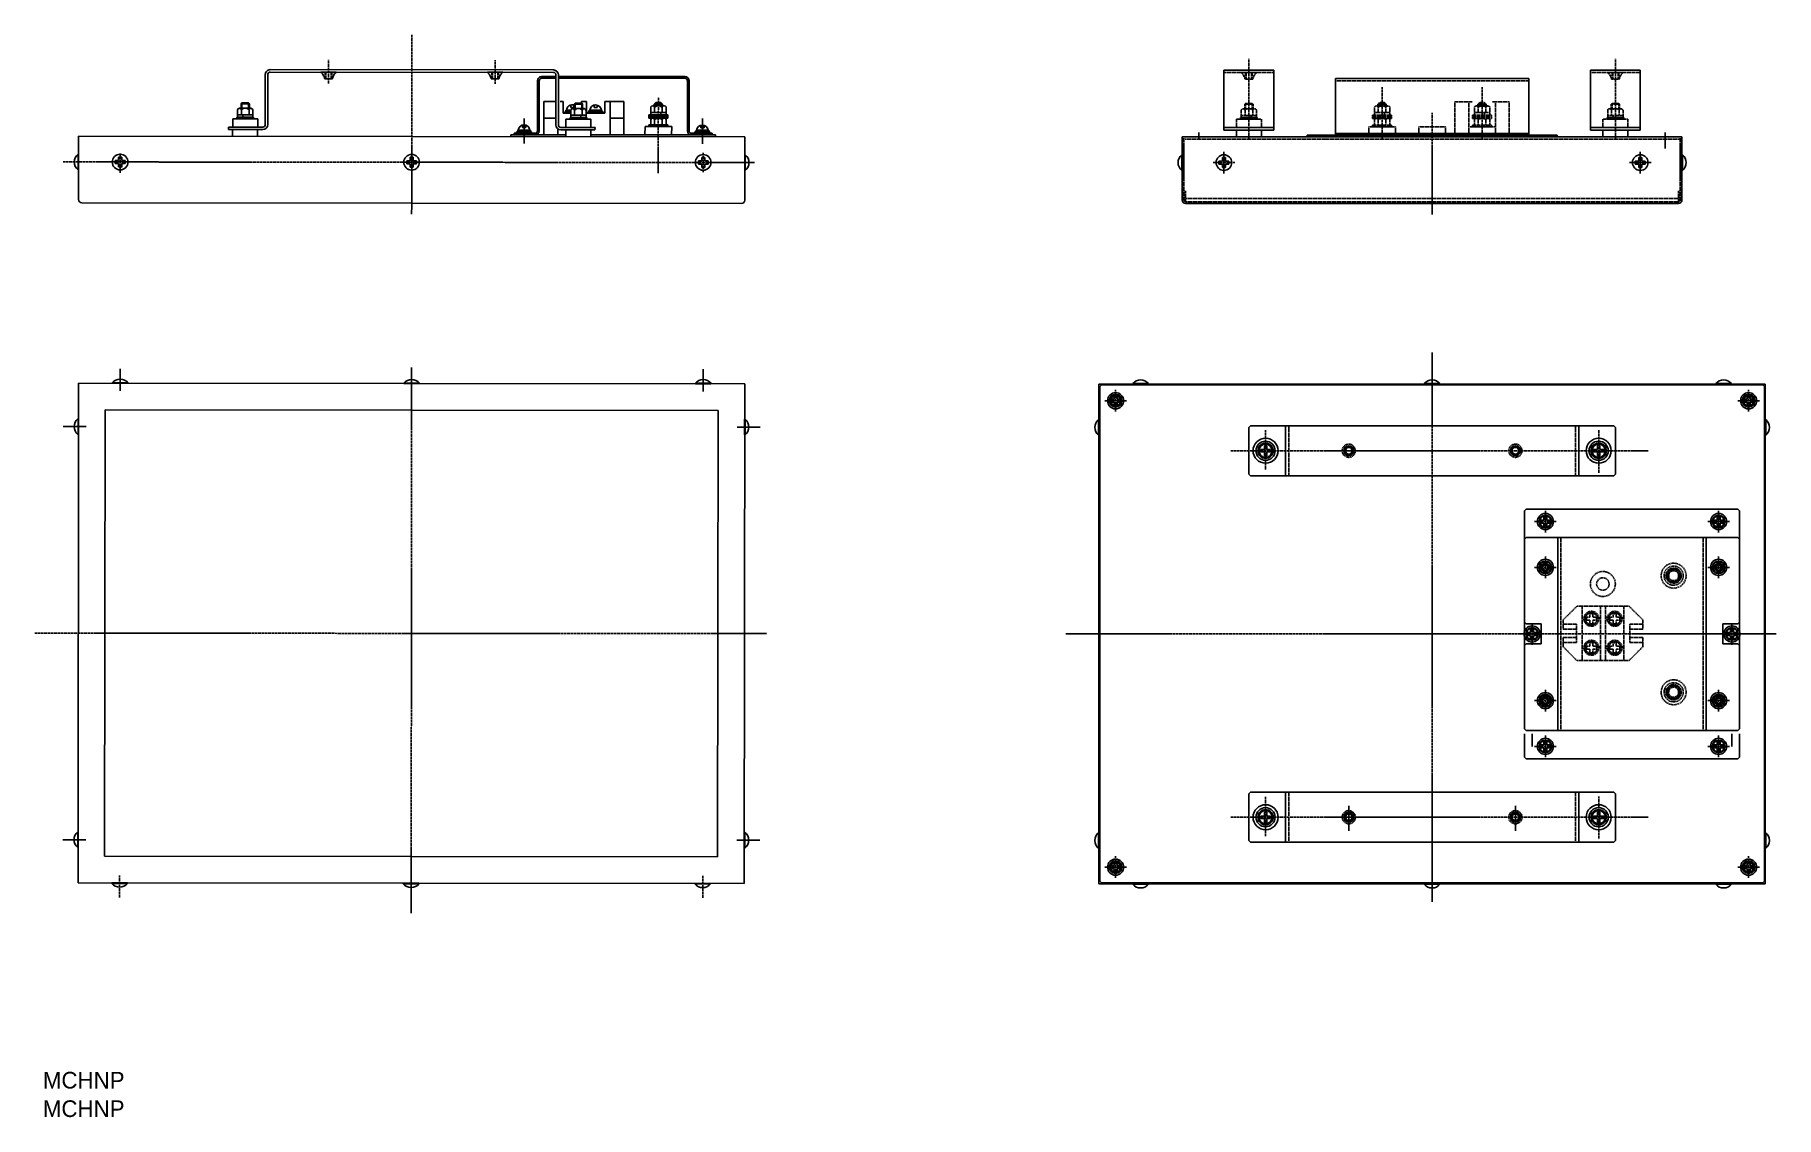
# Model space of a CAD drawing. Extents: x 67 to 1113, y -2 to 648.
import ezdxf

# ---------------------------------------------------------------- set-up
doc = ezdxf.new("R2010")
doc.units = 0
doc.linetypes.add('CENTER', pattern=[2, 1.25, -0.25, 0.25, -0.25])
doc.linetypes.add('DASHED', pattern=[0.75, 0.5, -0.25])
doc.layers.get('0').update_dxf_attribs({"linetype": 'CONTINUOUS'})
doc.layers.add('CENTER', color=1, linetype='CENTER')

msp = doc.modelspace()

# ---------------------------------------------------------------- linework, layer by layer
at = {"color": 7, "linetype": 'CONTINUOUS'}
for p, q in [((205.5, 593.8), (205.5, 623.8)), ((207, 623.8), (207, 593.8)), ((208.5, 626.8), (378.5, 626.6)), ((378.5, 625.1), (208.5, 625.3)), ((248.1, 625.2), (238.9, 625.2)), ((248.1, 625.2), (238.9, 625.2)), ((238.9, 625.2), (239, 625.2)), ((239, 625.2), (239.2, 624.9)), ((239.2, 624.9), (239.5, 624.6)), ((239.5, 624.6), (239.9, 624.2)), ((239.9, 624.2), (240.2, 623.7)), ((240.2, 623.7), (240.5, 623.1)), ((240.5, 623.1), (240.8, 622.6)), ((240.8, 622.6), (241, 622.1)), ((245.8, 621.2), (241.2, 621.2)), ((245.9, 621.6), (245.8, 621.3)), ((245.8, 621.3), (245.8, 621.2)), ((246, 622.1), (245.9, 621.6)), ((246.2, 622.6), (246, 622.1)), ((246.4, 623.1), (246.2, 622.6)), ((246.7, 623.7), (246.4, 623.1)), ((247.1, 624.2), (246.7, 623.7)), ((247.4, 624.6), (247.1, 624.2)), ((247.8, 624.9), (247.4, 624.6)), ((248, 625.2), (247.8, 624.9)), ((248.1, 625.2), (248, 625.2)), ((348.1, 625.2), (338.9, 625.2)), ((348.1, 625.2), (338.9, 625.2)), ((338.9, 625.2), (339, 625.1)), ((339, 625.1), (339.2, 624.9)), ((339.2, 624.9), (339.5, 624.5)), ((339.5, 624.5), (339.9, 624.1)), ((339.9, 624.1), (340.2, 623.6)), ((340.2, 623.6), (340.5, 623.1)), ((340.5, 623.1), (340.8, 622.5)), ((340.8, 622.5), (341, 622)), ((341, 622), (341.1, 621.6)), ((341.1, 621.6), (341.2, 621.3)), ((341.2, 621.3), (341.2, 621.2)), ((345.8, 621.2), (341.2, 621.2)), ((345.9, 621.6), (345.8, 621.3)), ((345.8, 621.3), (345.8, 621.2)), ((346, 622), (345.9, 621.6)), ((346.2, 622.5), (346, 622)), ((346.4, 623.1), (346.2, 622.5)), ((346.7, 623.6), (346.4, 623.1)), ((347.1, 624.1), (346.7, 623.6)), ((347.4, 624.5), (347.1, 624.1)), ((347.8, 624.9), (347.4, 624.5)), ((348, 625.1), (347.8, 624.9)), ((348.1, 625.2), (348, 625.1)), ((369, 620.1), (368.9, 590.1)), ((370, 620.1), (369.9, 590.1)), ((371.5, 622.6), (379.3, 622.6)), ((371.5, 621.6), (379.3, 621.6)), ((380, 623.6), (380, 593.6)), ((381.5, 593.6), (381.5, 623.6)), ((382, 622.6), (457.5, 622.6)), ((382, 621.6), (457.5, 621.6)), ((459, 620.1), (458.9, 590.1)), ((460, 620.1), (459.9, 590.1)), ((781, 590.5), (781, 626.5)), ((781, 626.5), (811, 626.5)), ((811, 590.5), (811, 626.5)), ((848, 587.5), (848, 621.5)), ((848, 621.5), (964, 621.5)), ((964, 587.5), (964, 621.5)), ((1001, 590.5), (1001, 626.5)), ((1031, 626.5), (1001, 626.5)), ((1031, 590.5), (1031, 626.5)), ((191.5, 606.8), (191, 606.3)), ((191.5, 603.6), (191.5, 606.8)), ((195.5, 606.8), (191.5, 606.8)), ((195.5, 603.6), (195.5, 606.8)), ((195.5, 606.8), (196, 606.3)), ((440, 607.1), (439, 606.1)), ((440, 607.1), (440, 605.1)), ((443, 607.1), (440, 607.1)), ((443, 607.1), (444, 606.1)), ((443, 607.1), (443, 605.1)), ((201, 597.3), (186, 597.3)), ((186, 592.3), (186, 597.3)), ((198.5, 598.3), (188.5, 598.3)), ((188.5, 598.3), (188.5, 597.3)), ((198.5, 597.3), (188.5, 597.3)), ((188.9, 599.6), (188.9, 602.7)), ((198.1, 599.6), (188.9, 599.6)), ((198.1, 599.6), (188.9, 599.6)), ((188.9, 598.3), (188.9, 599.6)), ((198.1, 598.3), (188.9, 598.3)), ((196.9, 603.6), (190, 603.6)), ((191, 603.6), (191, 606.3)), ((191, 606.3), (196, 606.3)), ((191.2, 599.6), (191.2, 602.7)), ((192, 598.3), (192, 599.6)), ((195.8, 599.6), (195.8, 602.7)), ((196, 603.6), (196, 606.3)), ((198.1, 599.6), (198.1, 602.7)), ((198.1, 598.3), (198.1, 599.6)), ((198.5, 598.3), (198.5, 597.3)), ((201, 592.3), (201, 597.3)), ((447.2, 599.6), (435.7, 599.6)), ((435.7, 597.6), (435.7, 599.6)), ((447.2, 598.6), (435.7, 598.6)), ((447.2, 597.6), (435.7, 597.6)), ((437, 599.6), (437, 604.4)), ((446.2, 601.1), (437, 601.1)), ((437, 593.6), (437, 596.9)), ((445, 605.1), (438.1, 605.1)), ((439, 605.1), (439, 606.1)), ((439, 606.1), (444, 606.1)), ((439.2, 604.4), (439.2, 601.1)), ((439.2, 596.9), (439.2, 593.6)), ((443, 601.1), (443, 599.6)), ((443.7, 604.4), (443.7, 601.1)), ((443.7, 596.9), (443.7, 593.6)), ((444, 605.1), (444, 606.1)), ((446.2, 599.6), (446.2, 604.4)), ((446.2, 593.6), (446.2, 596.9)), ((447.2, 597.6), (447.2, 599.6)), ((93.4, 586.9), (493.4, 586.5)), ((93.4, 548.9), (93.4, 586.9)), ((183.4, 590.8), (183.5, 592.3)), ((203.9, 590.8), (183.4, 590.8)), ((204, 592.3), (183.5, 592.3)), ((185.9, 586.8), (185.9, 590.8)), ((200.9, 586.8), (200.9, 590.8)), ((352.9, 587.6), (385.9, 587.6)), ((352.9, 587.6), (352.9, 586.6)), ((367.4, 588.6), (354.9, 588.6)), ((354.9, 588.6), (354.9, 587.6)), ((367.4, 587.6), (354.9, 587.6)), ((365.4, 589.4), (356.4, 589.4)), ((356.4, 588.6), (356.4, 589.4)), ((365.4, 588.6), (356.4, 588.6)), ((364.7, 590.4), (357.1, 590.4)), ((357.1, 589.4), (357.1, 590.4)), ((359.2, 589.4), (359.2, 590.4)), ((360, 592), (360, 593.5)), ((361.9, 592), (360, 592)), ((361.9, 592), (361.9, 593.5)), ((364.7, 589.4), (364.7, 590.4)), ((365.4, 588.6), (365.4, 589.4)), ((400.9, 587.6), (475.9, 587.6)), ((433.4, 587.6), (433.5, 592.6)), ((433.5, 592.6), (449.5, 592.6)), ((447.2, 593.6), (435.7, 593.6)), ((435.7, 592.6), (435.7, 593.6)), ((447.2, 592.6), (435.7, 592.6)), ((447.2, 592.6), (447.2, 593.6)), ((449.4, 587.6), (449.5, 592.6)), ((461.4, 588.6), (473.9, 588.6)), ((461.4, 587.6), (473.9, 587.6)), ((463.4, 588.6), (463.4, 589.4)), ((463.4, 589.4), (472.4, 589.4)), ((463.4, 588.6), (472.4, 588.6)), ((464.1, 589.4), (464.1, 590.4)), ((464.1, 590.4), (471.7, 590.4)), ((467, 591.9), (467, 593.4)), ((467, 591.9), (468.9, 591.9)), ((468.9, 591.9), (468.9, 593.4)), ((469.7, 589.4), (469.7, 590.4)), ((471.7, 589.4), (471.7, 590.4)), ((472.4, 588.6), (472.4, 589.4)), ((473.9, 588.6), (473.9, 587.6)), ((475.9, 587.6), (475.9, 586.6)), ((493.4, 548.5), (493.4, 586.5)), ((756, 586.5), (1056, 586.5)), ((756, 548.5), (756, 586.5)), ((1054.5, 586.5), (757.5, 586.5)), ((781, 592), (811, 592)), ((781, 590.5), (811, 590.5)), ((788.5, 586.5), (788.5, 590.5)), ((803.5, 586.5), (803.5, 590.5)), ((831, 587.5), (981, 587.5)), ((831, 587.5), (831, 586.5)), ((848, 588.5), (964, 588.5)), ((859.7, 587.5), (892.2, 587.5)), ((909, 587.5), (928.8, 587.5)), ((981, 587.5), (981, 586.5)), ((1031, 592), (1001, 592)), ((1031, 590.5), (1001, 590.5)), ((1008.5, 586.5), (1008.5, 590.5)), ((1023.5, 586.5), (1023.5, 590.5)), ((1056, 548.5), (1056, 586.5)), ((93.1, 576.1), (93.1, 566.7)), ((93.1, 576.1), (93.4, 576.1)), ((93.4, 566.7), (93.4, 576.1)), ((493.4, 566.3), (493.4, 575.7)), ((493.7, 575.7), (493.4, 575.7)), ((493.7, 575.7), (493.7, 566.3)), ((755.7, 575.7), (755.7, 566.3)), ((755.7, 575.7), (756, 575.7)), ((756, 566.3), (756, 575.7)), ((1056, 566.3), (1056, 575.7)), ((1056.3, 575.7), (1056, 575.7)), ((1056.3, 575.7), (1056.3, 566.3)), ((93.1, 566.7), (93.4, 566.7)), ((117.5, 572.3), (115.5, 572.3)), ((115.5, 572.3), (115.5, 570.4)), ((115.5, 570.4), (117.5, 570.4)), ((117.5, 574.3), (117.5, 572.3)), ((119.4, 574.3), (117.5, 574.3)), ((117.5, 570.4), (117.5, 568.4)), ((117.5, 568.4), (119.4, 568.3)), ((119.4, 572.3), (119.4, 574.3)), ((121.4, 572.2), (119.4, 572.3)), ((119.4, 570.4), (121.4, 570.4)), ((119.4, 568.3), (119.4, 570.4)), ((121.4, 570.4), (121.4, 572.2)), ((292.5, 572.1), (290.5, 572.1)), ((290.5, 572.1), (290.5, 570.3)), ((290.5, 570.3), (292.5, 570.3)), ((292.5, 574.2), (292.5, 572.1)), ((294.4, 574.2), (292.5, 574.2)), ((292.5, 570.3), (292.5, 568.2)), ((292.5, 568.2), (294.4, 568.2)), ((294.4, 572.1), (294.4, 574.2)), ((296.4, 572.1), (294.4, 572.1)), ((294.4, 568.2), (294.4, 570.3)), ((294.4, 570.3), (296.4, 570.3)), ((296.4, 570.3), (296.4, 572.1)), ((465.5, 572), (465.5, 570.1)), ((467.5, 572), (465.5, 572)), ((465.5, 570.1), (467.5, 570.1)), ((467.5, 574), (467.5, 572)), ((469.4, 574), (467.5, 574)), ((467.5, 570.1), (467.5, 568.1)), ((467.5, 568.1), (469.4, 568.1)), ((469.4, 572), (469.4, 574)), ((471.4, 572), (469.4, 572)), ((469.4, 570.1), (471.4, 570.1)), ((469.4, 568.1), (469.4, 570.1)), ((471.4, 570.1), (471.4, 572)), ((755.7, 566.3), (756, 566.3)), ((780.1, 571.9), (778, 571.9)), ((778, 571.9), (778, 570.1)), ((778, 570.1), (780.1, 570.1)), ((780.1, 574), (780.1, 571.9)), ((781.9, 574), (780.1, 574)), ((780.1, 570.1), (780.1, 568)), ((780.1, 568), (781.9, 568)), ((781.9, 571.9), (781.9, 574)), ((784, 571.9), (781.9, 571.9)), ((781.9, 570.1), (784, 570.1)), ((781.9, 568), (781.9, 570.1)), ((784, 570.1), (784, 571.9)), ((1030.1, 571.9), (1028, 571.9)), ((1028, 571.9), (1028, 570.1)), ((1028, 570.1), (1030.1, 570.1)), ((1031.9, 574), (1030.1, 574)), ((1030.1, 574), (1030.1, 571.9)), ((1030.1, 570.1), (1030.1, 568)), ((1030.1, 568), (1031.9, 568)), ((1031.9, 571.9), (1031.9, 574)), ((1034, 571.9), (1031.9, 571.9)), ((1031.9, 570.1), (1034, 570.1)), ((1031.9, 568), (1031.9, 570.1)), ((1034, 570.1), (1034, 571.9)), ((1056.3, 566.3), (1056, 566.3)), ((95.4, 546.9), (491.4, 546.5)), ((758, 546.5), (1054, 546.5)), ((93.4, 438.5), (93.1, 138.5)), ((93.4, 438.5), (493.4, 438.2)), ((113.7, 438.7), (123.1, 438.7)), ((113.7, 438.7), (113.7, 438.5)), ((123.1, 438.5), (113.7, 438.5)), ((123.1, 438.7), (123.1, 438.5)), ((288.7, 438.6), (288.7, 438.3)), ((298.1, 438.6), (288.7, 438.6)), ((288.7, 438.3), (298.1, 438.3)), ((298.1, 438.6), (298.1, 438.3)), ((463.7, 438.5), (463.7, 438.2)), ((473.1, 438.5), (463.7, 438.5)), ((463.7, 438.2), (473.1, 438.2)), ((473.1, 438.5), (473.1, 438.2)), ((493.4, 438.2), (493.1, 138.2)), ((1106, 438), (706, 438)), ((706, 438), (706, 138)), ((706.5, 436.5), (707.5, 437.5)), ((706.5, 436.5), (706.5, 139.5)), ((1104.5, 437.5), (707.5, 437.5)), ((713, 428.9), (713, 427.1)), ((715.1, 428.9), (713, 428.9)), ((716.9, 431), (715.1, 431)), ((715.1, 431), (715.1, 428.9)), ((716.9, 428.9), (716.9, 431)), ((719, 428.9), (716.9, 428.9)), ((719, 427.1), (719, 428.9)), ((726.3, 438.3), (726.3, 438)), ((726.3, 438.3), (735.7, 438.3)), ((735.7, 438), (726.3, 438)), ((735.7, 438.3), (735.7, 438)), ((901.3, 438.3), (901.3, 438)), ((901.3, 438.3), (910.7, 438.3)), ((910.7, 438), (901.3, 438)), ((910.7, 438.3), (910.7, 438)), ((1076.3, 438.3), (1076.3, 438)), ((1085.7, 438.3), (1076.3, 438.3)), ((1076.3, 438), (1085.7, 438)), ((1085.7, 438.3), (1085.7, 438)), ((1093, 427.1), (1093, 428.9)), ((1093, 428.9), (1095.1, 428.9)), ((1095.1, 428.9), (1095.1, 431)), ((1095.1, 431), (1096.9, 431)), ((1096.9, 431), (1096.9, 428.9)), ((1096.9, 428.9), (1099, 428.9)), ((1099, 428.9), (1099, 427.1)), ((1104.5, 437.5), (1105.5, 436.5)), ((1105.5, 139.5), (1105.5, 436.5)), ((1106, 438), (1106, 138)), ((109.4, 422.5), (109.1, 154.5)), ((109.4, 422.5), (477.4, 422.2)), ((477.4, 422.2), (477.1, 154.2)), ((713, 427.1), (715.1, 427.1)), ((715.1, 427.1), (715.1, 425)), ((715.1, 425), (716.9, 425)), ((716.9, 425), (716.9, 427.1)), ((716.9, 427.1), (719, 427.1)), ((1095.1, 427.1), (1093, 427.1)), ((1095.1, 425), (1095.1, 427.1)), ((1096.9, 425), (1095.1, 425)), ((1099, 427.1), (1096.9, 427.1)), ((1096.9, 427.1), (1096.9, 425)), ((93.1, 417.2), (93.1, 407.8)), ((93.1, 417.2), (93.3, 417.2)), ((93.1, 407.8), (93.3, 407.8)), ((93.3, 407.8), (93.3, 417.2)), ((493.3, 407.5), (493.3, 416.9)), ((493.6, 416.9), (493.3, 416.9)), ((493.6, 416.9), (493.6, 407.5)), ((705.7, 416.7), (705.7, 407.3)), ((705.7, 416.7), (706, 416.7)), ((706, 407.3), (706, 416.7)), ((797, 413), (796, 412)), ((796, 412), (796, 384)), ((1015, 413), (797, 413)), ((818, 383), (818, 413)), ((994, 383), (994, 413)), ((1016, 412), (1015, 413)), ((1016, 384), (1016, 412)), ((1106, 407.3), (1106, 416.7)), ((1106.3, 416.7), (1106, 416.7)), ((1106.3, 416.7), (1106.3, 407.3)), ((493.6, 407.5), (493.3, 407.5)), ((705.7, 407.3), (706, 407.3)), ((803.7, 402), (801.4, 398)), ((801.4, 398), (803.7, 394)), ((802.9, 398.7), (802.9, 397.3)), ((805.3, 398.7), (802.9, 398.7)), ((802.9, 397.3), (805.3, 397.3)), ((808.3, 402), (803.7, 402)), ((806.7, 401.1), (805.3, 401.1)), ((805.3, 401.1), (805.3, 398.7)), ((805.3, 397.3), (805.3, 394.9)), ((806.7, 398.7), (806.7, 401.1)), ((809, 398.7), (806.7, 398.7)), ((806.7, 394.9), (806.7, 397.3)), ((806.7, 397.3), (809, 397.3)), ((810.6, 398), (808.3, 402)), ((808.3, 394), (810.6, 398)), ((809, 397.3), (809, 398.7)), ((1003.7, 402), (1001.4, 398)), ((1001.4, 398), (1003.7, 394)), ((1002.9, 398.7), (1002.9, 397.3)), ((1005.3, 398.7), (1002.9, 398.7)), ((1002.9, 397.3), (1005.3, 397.3)), ((1008.3, 402), (1003.7, 402)), ((1006.7, 401.1), (1005.3, 401.1)), ((1005.3, 401.1), (1005.3, 398.7)), ((1005.3, 397.3), (1005.3, 394.9)), ((1006.7, 398.7), (1006.7, 401.1)), ((1009.1, 398.7), (1006.7, 398.7)), ((1006.7, 394.9), (1006.7, 397.3)), ((1006.7, 397.3), (1009.1, 397.3)), ((1010.6, 398), (1008.3, 402)), ((1008.3, 394), (1010.6, 398)), ((1009.1, 397.3), (1009.1, 398.7)), ((1106.3, 407.3), (1106, 407.3)), ((803.7, 394), (808.3, 394)), ((805.3, 394.9), (806.7, 394.9)), ((1003.7, 394), (1008.3, 394)), ((1005.3, 394.9), (1006.7, 394.9)), ((796, 384), (797, 383)), ((797, 383), (1015, 383)), ((1015, 383), (1016, 384)), ((962.5, 363), (961.5, 362)), ((961.5, 362), (961.5, 344.8)), ((962.5, 363), (1089.5, 363)), ((973.1, 356.4), (971, 356.4)), ((971, 356.4), (971, 354.6)), ((974.9, 358.5), (973.1, 358.5)), ((973.1, 358.5), (973.1, 356.4)), ((974.9, 356.4), (974.9, 358.5)), ((977, 356.4), (974.9, 356.4)), ((977, 354.6), (977, 356.4)), ((1077.1, 356.4), (1075, 356.4)), ((1075, 356.4), (1075, 354.6)), ((1077.1, 358.5), (1077.1, 356.4)), ((1078.9, 358.5), (1077.1, 358.5)), ((1078.9, 356.4), (1078.9, 358.5)), ((1081, 356.4), (1078.9, 356.4)), ((1081, 354.6), (1081, 356.4)), ((1090.5, 362), (1089.5, 363)), ((1090.5, 362), (1090.5, 344.8)), ((962.5, 346), (961.5, 345)), ((961.5, 345), (961.5, 295)), ((962.5, 346), (1089.5, 346)), ((971, 354.6), (973.1, 354.6)), ((973.1, 354.6), (973.1, 352.5)), ((973.1, 352.5), (974.9, 352.5)), ((974.9, 352.5), (974.9, 354.6)), ((974.9, 354.6), (977, 354.6)), ((981.5, 346), (981.5, 230)), ((1070.5, 346), (1070.5, 230)), ((1075, 354.6), (1077.1, 354.6)), ((1077.1, 354.6), (1077.1, 352.5)), ((1077.1, 352.5), (1078.9, 352.5)), ((1078.9, 354.6), (1081, 354.6)), ((1078.9, 352.5), (1078.9, 354.6)), ((1090.5, 345), (1089.5, 346)), ((1090.5, 345), (1090.5, 295)), ((971, 328.9), (971, 327.1)), ((973.1, 328.9), (971, 328.9)), ((971, 327.1), (973.1, 327.1)), ((974.9, 331), (973.1, 331)), ((973.1, 331), (973.1, 328.9)), ((973.1, 327.1), (973.1, 325)), ((973.1, 325), (974.9, 325)), ((974.9, 328.9), (974.9, 331)), ((977, 328.9), (974.9, 328.9)), ((974.9, 327.1), (977, 327.1)), ((974.9, 325), (974.9, 327.1)), ((977, 327.1), (977, 328.9)), ((1075, 328.9), (1075, 327.1)), ((1077.1, 328.9), (1075, 328.9)), ((1075, 327.1), (1077.1, 327.1)), ((1077.1, 331), (1077.1, 328.9)), ((1078.9, 331), (1077.1, 331)), ((1077.1, 327.1), (1077.1, 325)), ((1077.1, 325), (1078.9, 325)), ((1078.9, 328.9), (1078.9, 331)), ((1081, 328.9), (1078.9, 328.9)), ((1078.9, 325), (1078.9, 327.1)), ((1078.9, 327.1), (1081, 327.1)), ((1081, 327.1), (1081, 328.9)), ((961.5, 295), (961.5, 289.8)), ((961.5, 295), (962.5, 294)), ((962.5, 294), (971.5, 294)), ((971.5, 294), (971.5, 282)), ((1080.5, 294), (1080.5, 282)), ((1089.5, 294), (1080.5, 294)), ((1090.5, 295), (1089.5, 294)), ((1090.5, 295), (1090.5, 289.8)), ((961.5, 286.2), (961.5, 281)), ((965.1, 288.9), (963, 288.9)), ((963, 288.9), (963, 287.1)), ((963, 287.1), (965.1, 287.1)), ((966.9, 291), (965.1, 291)), ((965.1, 291), (965.1, 288.9)), ((965.1, 287.1), (965.1, 285)), ((965.1, 285), (966.9, 285)), ((966.9, 288.9), (966.9, 291)), ((969, 288.9), (966.9, 288.9)), ((966.9, 285), (966.9, 287.1)), ((966.9, 287.1), (969, 287.1)), ((969, 287.1), (969, 288.9)), ((1080.9, 288), (1093.3, 288)), ((1085.1, 288.9), (1083, 288.9)), ((1083, 288.9), (1083, 287.1)), ((1083, 287.1), (1085.1, 287.1)), ((1085.1, 291), (1085.1, 288.9)), ((1086.9, 291), (1085.1, 291)), ((1085.1, 287.1), (1085.1, 285)), ((1085.1, 285), (1086.9, 285)), ((1086.9, 288.9), (1086.9, 291)), ((1089, 288.9), (1086.9, 288.9)), ((1086.9, 287.1), (1089, 287.1)), ((1086.9, 285), (1086.9, 287.1)), ((1089, 287.1), (1089, 288.9)), ((1090.5, 286.2), (1090.5, 281)), ((962.5, 282), (961.5, 281)), ((961.5, 281), (961.5, 231)), ((962.5, 282), (971.5, 282)), ((1089.5, 282), (1080.5, 282)), ((1089.5, 282), (1090.5, 281)), ((1090.5, 281), (1090.5, 231)), ((974.9, 251), (973.1, 251)), ((973.1, 251), (973.1, 248.9)), ((974.9, 248.9), (974.9, 251)), ((1078.9, 251), (1077.1, 251)), ((1077.1, 251), (1077.1, 248.9)), ((1078.9, 248.9), (1078.9, 251)), ((971, 248.9), (971, 247.1)), ((973.1, 248.9), (971, 248.9)), ((971, 247.1), (973.1, 247.1)), ((973.1, 247.1), (973.1, 245)), ((973.1, 245), (974.9, 245)), ((977, 248.9), (974.9, 248.9)), ((974.9, 247.1), (977, 247.1)), ((974.9, 245), (974.9, 247.1)), ((977, 247.1), (977, 248.9)), ((1075, 248.9), (1075, 247.1)), ((1077.1, 248.9), (1075, 248.9)), ((1075, 247.1), (1077.1, 247.1)), ((1077.1, 247.1), (1077.1, 245)), ((1077.1, 245), (1078.9, 245)), ((1081, 248.9), (1078.9, 248.9)), ((1078.9, 245), (1078.9, 247.1)), ((1078.9, 247.1), (1081, 247.1)), ((1081, 247.1), (1081, 248.9)), ((962.5, 230), (961.5, 231)), ((962.5, 230), (1089.5, 230)), ((1089.5, 230), (1090.5, 231)), ((961.5, 228), (961.5, 214)), ((966, 228), (966, 220.5)), ((973.1, 221.4), (971, 221.4)), ((971, 221.4), (971, 219.6)), ((971, 219.6), (973.1, 219.6)), ((974.9, 223.5), (973.1, 223.5)), ((973.1, 223.5), (973.1, 221.4)), ((973.1, 219.6), (973.1, 217.5)), ((974.9, 221.4), (974.9, 223.5)), ((977, 221.4), (974.9, 221.4)), ((974.9, 217.5), (974.9, 219.6)), ((974.9, 219.6), (977, 219.6)), ((977, 219.6), (977, 221.4)), ((1077.1, 221.4), (1075, 221.4)), ((1075, 221.4), (1075, 219.6)), ((1075, 219.6), (1077.1, 219.6)), ((1077.1, 223.5), (1077.1, 221.4)), ((1078.9, 223.5), (1077.1, 223.5)), ((1077.1, 219.6), (1077.1, 217.5)), ((1078.9, 221.4), (1078.9, 223.5)), ((1081, 221.4), (1078.9, 221.4)), ((1078.9, 219.6), (1081, 219.6)), ((1078.9, 217.5), (1078.9, 219.6)), ((1081, 219.6), (1081, 221.4)), ((1086, 228), (1086, 220.5)), ((1090.5, 228), (1090.5, 214)), ((961.5, 214), (962.5, 213)), ((962.5, 213), (1089.5, 213)), ((973.1, 217.5), (974.9, 217.5)), ((1077.1, 217.5), (1078.9, 217.5)), ((1089.5, 213), (1090.5, 214)), ((906, 204.3), (906, 153.4)), ((797, 193), (796, 192)), ((796, 192), (796, 164)), ((1015, 193), (797, 193)), ((818, 163), (818, 193)), ((994, 163), (994, 193)), ((1016, 192), (1015, 193)), ((1016, 164), (1016, 192)), ((803.7, 182), (801.4, 178)), ((801.4, 178), (803.7, 174)), ((802.9, 178.7), (802.9, 177.3)), ((805.3, 178.7), (802.9, 178.7)), ((808.3, 182), (803.7, 182)), ((806.7, 181.1), (805.3, 181.1)), ((805.3, 181.1), (805.3, 178.7)), ((806.7, 178.7), (806.7, 181.1)), ((809, 178.7), (806.7, 178.7)), ((810.6, 178), (808.3, 182)), ((808.3, 174), (810.6, 178)), ((809, 177.3), (809, 178.7)), ((1003.7, 182), (1001.4, 178)), ((1001.4, 178), (1003.7, 174)), ((1002.9, 178.7), (1002.9, 177.3)), ((1005.3, 178.7), (1002.9, 178.7)), ((1008.3, 182), (1003.7, 182)), ((1006.7, 181.1), (1005.3, 181.1)), ((1005.3, 181.1), (1005.3, 178.7)), ((1006.7, 178.7), (1006.7, 181.1)), ((1009.1, 178.7), (1006.7, 178.7)), ((1010.6, 178), (1008.3, 182)), ((1008.3, 174), (1010.6, 178)), ((1009.1, 177.3), (1009.1, 178.7)), ((92.9, 159.8), (92.9, 169.2)), ((92.9, 169.2), (93.2, 169.2)), ((93.2, 169.2), (93.1, 159.8)), ((493.2, 168.9), (493.1, 159.5)), ((493.4, 168.9), (493.2, 168.9)), ((493.4, 159.5), (493.4, 168.9)), ((705.7, 159.3), (705.7, 168.7)), ((705.7, 168.7), (706, 168.7)), ((706, 168.7), (706, 159.3)), ((802.9, 177.3), (805.3, 177.3)), ((803.7, 174), (808.3, 174)), ((805.3, 177.3), (805.3, 174.9)), ((805.3, 174.9), (806.7, 174.9)), ((806.7, 174.9), (806.7, 177.3)), ((806.7, 177.3), (809, 177.3)), ((1002.9, 177.3), (1005.3, 177.3)), ((1003.7, 174), (1008.3, 174)), ((1005.3, 177.3), (1005.3, 174.9)), ((1005.3, 174.9), (1006.7, 174.9)), ((1006.7, 174.9), (1006.7, 177.3)), ((1006.7, 177.3), (1009.1, 177.3)), ((1106, 168.7), (1106, 159.3)), ((1106.3, 168.7), (1106, 168.7)), ((1106.3, 159.3), (1106.3, 168.7)), ((92.9, 159.8), (93.1, 159.8)), ((493.4, 159.5), (493.1, 159.5)), ((705.7, 159.3), (706, 159.3)), ((796, 164), (797, 163)), ((797, 163), (1015, 163)), ((1015, 163), (1016, 164)), ((1106.3, 159.3), (1106, 159.3)), ((109.1, 154.5), (477.1, 154.2)), ((713, 147.1), (713, 148.9)), ((713, 148.9), (715.1, 148.9)), ((715.1, 147.1), (713, 147.1)), ((715.1, 148.9), (715.1, 151)), ((715.1, 151), (716.9, 151)), ((715.1, 145), (715.1, 147.1)), ((716.9, 151), (716.9, 148.9)), ((716.9, 148.9), (719, 148.9)), ((719, 147.1), (716.9, 147.1)), ((716.9, 147.1), (716.9, 145)), ((719, 148.9), (719, 147.1)), ((1095.1, 148.9), (1093, 148.9)), ((1093, 148.9), (1093, 147.1)), ((1093, 147.1), (1095.1, 147.1)), ((1096.9, 151), (1095.1, 151)), ((1095.1, 151), (1095.1, 148.9)), ((1095.1, 147.1), (1095.1, 145)), ((1096.9, 148.9), (1096.9, 151)), ((1099, 148.9), (1096.9, 148.9)), ((1096.9, 147.1), (1099, 147.1)), ((1096.9, 145), (1096.9, 147.1)), ((1099, 147.1), (1099, 148.9)), ((93.1, 138.5), (493.1, 138.2)), ((122.8, 138.5), (113.4, 138.5)), ((113.4, 138.2), (113.4, 138.5)), ((113.4, 138.2), (122.8, 138.2)), ((122.8, 138.2), (122.8, 138.5)), ((288.4, 138), (288.4, 138.3)), ((288.4, 138.3), (297.8, 138.3)), ((297.8, 138), (288.4, 138)), ((297.8, 138), (297.8, 138.3)), ((463.4, 137.9), (463.4, 138.2)), ((463.4, 138.2), (472.8, 138.2)), ((472.8, 137.9), (463.4, 137.9)), ((472.8, 137.9), (472.8, 138.2)), ((1106, 138), (706, 138)), ((706.5, 139.5), (707.5, 138.5)), ((1104.5, 138.5), (707.5, 138.5)), ((716.9, 145), (715.1, 145)), ((726.3, 137.7), (726.3, 138)), ((735.7, 138), (726.3, 138)), ((726.3, 137.7), (735.7, 137.7)), ((735.7, 137.7), (735.7, 138)), ((901.3, 137.7), (901.3, 138)), ((910.7, 138), (901.3, 138)), ((901.3, 137.7), (910.7, 137.7)), ((910.7, 137.7), (910.7, 138)), ((1076.3, 137.7), (1076.3, 138)), ((1076.3, 138), (1085.7, 138)), ((1085.7, 137.7), (1076.3, 137.7)), ((1085.7, 137.7), (1085.7, 138)), ((1095.1, 145), (1096.9, 145)), ((1104.5, 138.5), (1105.5, 139.5))]:
    msp.add_line(p, q, dxfattribs=at)
at = {"color": 3, "linetype": 'DASHED'}
for p, q in [((241, 622.1), (241.1, 621.6)), ((241.1, 621.6), (241.2, 621.3)), ((241.2, 621.3), (241.2, 621.2)), ((241.5, 625.2), (241.5, 621.2)), ((241.9, 625.2), (241.9, 621.2)), ((245.1, 625.2), (245.1, 621.2)), ((245.5, 625.2), (245.5, 621.2)), ((341.5, 625.2), (341.5, 621.2)), ((341.9, 625.2), (341.9, 621.2)), ((345.1, 625.2), (345.1, 621.2)), ((345.5, 625.2), (345.5, 621.2)), ((781, 625), (811, 625)), ((800.6, 625), (791.4, 625)), ((800.6, 625), (791.4, 625)), ((791.4, 625), (791.5, 624.9)), ((791.5, 624.9), (791.7, 624.7)), ((791.7, 624.7), (792, 624.4)), ((792, 624.4), (792.4, 623.9)), ((792.4, 623.9), (792.8, 623.4)), ((792.8, 623.4), (793.1, 622.9)), ((793.1, 622.9), (793.3, 622.3)), ((793.3, 622.3), (793.5, 621.8)), ((793.5, 621.8), (793.6, 621.4)), ((793.6, 621.4), (793.7, 621.1)), ((793.7, 621.1), (793.7, 621)), ((798.3, 621), (793.7, 621)), ((794, 625), (794, 621)), ((794.4, 625), (794.4, 621)), ((797.6, 625), (797.6, 621)), ((798, 625), (798, 621)), ((798.4, 621.4), (798.3, 621.1)), ((798.3, 621.1), (798.3, 621)), ((798.5, 621.8), (798.4, 621.4)), ((798.7, 622.3), (798.5, 621.8)), ((798.9, 622.9), (798.7, 622.3)), ((799.2, 623.4), (798.9, 622.9)), ((799.6, 623.9), (799.2, 623.4)), ((800, 624.4), (799.6, 623.9)), ((800.3, 624.7), (800, 624.4)), ((800.5, 624.9), (800.3, 624.7)), ((800.6, 625), (800.5, 624.9)), ((848, 620), (964, 620)), ((1031, 625), (1001, 625)), ((1020.6, 625), (1011.4, 625)), ((1020.6, 625), (1011.4, 625)), ((1011.4, 625), (1011.5, 624.9)), ((1011.5, 624.9), (1011.7, 624.7)), ((1011.7, 624.7), (1012, 624.4)), ((1012, 624.4), (1012.4, 623.9)), ((1012.4, 623.9), (1012.8, 623.4)), ((1012.8, 623.4), (1013.1, 622.9)), ((1013.1, 622.9), (1013.3, 622.3)), ((1013.3, 622.3), (1013.5, 621.8)), ((1013.5, 621.8), (1013.6, 621.4)), ((1013.6, 621.4), (1013.7, 621.1)), ((1013.7, 621.1), (1013.7, 621)), ((1018.3, 621), (1013.7, 621)), ((1014, 625), (1014, 621)), ((1014.4, 625), (1014.4, 621)), ((1017.6, 625), (1017.6, 621)), ((1018, 625), (1018, 621)), ((1018.4, 621.4), (1018.3, 621.1)), ((1018.3, 621.1), (1018.3, 621)), ((1018.5, 621.8), (1018.4, 621.4)), ((1018.7, 622.3), (1018.5, 621.8)), ((1018.9, 622.9), (1018.7, 622.3)), ((1019.2, 623.4), (1018.9, 622.9)), ((1019.6, 623.9), (1019.2, 623.4)), ((1020, 624.4), (1019.6, 623.9)), ((1020.3, 624.7), (1020, 624.4)), ((1020.5, 624.9), (1020.3, 624.7)), ((1020.6, 625), (1020.5, 624.9)), ((794, 606.5), (793.5, 606)), ((794, 606.5), (798, 606.5)), ((794, 603.3), (794, 606.5)), ((798, 606.5), (798.5, 606)), ((798, 603.3), (798, 606.5)), ((874.5, 607), (873.5, 606)), ((874.5, 607), (874.5, 605)), ((877.5, 607), (874.5, 607)), ((877.5, 607), (877.5, 605)), ((877.5, 607), (878.5, 606)), ((919.7, 607.5), (930.2, 607.5)), ((919.7, 607.5), (919.7, 587.5)), ((928, 607.5), (928, 587.5)), ((934.5, 607), (933.5, 606)), ((934.5, 607), (934.5, 605)), ((937.5, 607), (934.5, 607)), ((937.5, 607), (937.5, 605)), ((937.5, 607), (938.5, 606)), ((942.2, 607.5), (952.2, 607.5)), ((944, 607.5), (944, 587.5)), ((952.2, 607.5), (952.2, 587.5)), ((1014, 606.5), (1013.5, 606)), ((1018, 606.5), (1014, 606.5)), ((1014, 603.3), (1014, 606.5)), ((1018, 603.3), (1018, 606.5)), ((1018, 606.5), (1018.5, 606)), ((788.5, 597), (803.5, 597)), ((788.5, 592), (788.5, 597)), ((791, 598), (801, 598)), ((791, 598), (791, 597)), ((791, 597), (801, 597)), ((791.4, 599.3), (791.4, 602.4)), ((791.4, 599.3), (800.6, 599.3)), ((791.4, 599.3), (800.6, 599.3)), ((791.4, 598), (791.4, 599.3)), ((791.4, 598), (800.6, 598)), ((792.5, 603.3), (799.4, 603.3)), ((798.5, 606), (793.5, 606)), ((793.5, 603.3), (793.5, 606)), ((793.7, 599.3), (793.7, 602.4)), ((797.4, 598), (797.4, 599.3)), ((798.3, 599.3), (798.3, 602.4)), ((798.5, 603.3), (798.5, 606)), ((800.6, 599.3), (800.6, 602.4)), ((800.6, 598), (800.6, 599.3)), ((801, 598), (801, 597)), ((803.5, 592), (803.5, 597)), ((870.2, 597.5), (870.2, 599.5)), ((881.7, 599.5), (870.2, 599.5)), ((881.7, 598.5), (870.2, 598.5)), ((881.7, 597.5), (870.2, 597.5)), ((871.5, 599.5), (871.5, 604.3)), ((880.7, 601), (871.5, 601)), ((871.5, 593.5), (871.5, 596.8)), ((879.5, 605), (872.6, 605)), ((873.5, 605), (873.5, 606)), ((873.5, 606), (878.5, 606)), ((873.7, 604.3), (873.7, 601)), ((873.7, 596.8), (873.7, 593.5)), ((877.5, 601), (877.5, 599.5)), ((878.2, 604.3), (878.2, 601)), ((878.2, 596.8), (878.2, 593.5)), ((878.5, 605), (878.5, 606)), ((880.7, 599.5), (880.7, 604.3)), ((880.7, 593.5), (880.7, 596.8)), ((881.7, 597.5), (881.7, 599.5)), ((930.2, 597.5), (930.2, 599.5)), ((941.7, 599.5), (930.2, 599.5)), ((941.7, 598.5), (930.2, 598.5)), ((941.7, 597.5), (930.2, 597.5)), ((931.5, 599.5), (931.5, 604.3)), ((940.7, 601), (931.5, 601)), ((931.5, 593.5), (931.5, 596.8)), ((939.5, 605), (932.6, 605)), ((933.5, 605), (933.5, 606)), ((933.5, 606), (938.5, 606)), ((933.7, 604.3), (933.7, 601)), ((933.7, 596.8), (933.7, 593.5)), ((937.5, 601), (937.5, 599.5)), ((938.2, 604.3), (938.2, 601)), ((938.2, 596.8), (938.2, 593.5)), ((938.5, 605), (938.5, 606)), ((940.7, 599.5), (940.7, 604.3)), ((940.7, 593.5), (940.7, 596.8)), ((941.7, 597.5), (941.7, 599.5)), ((1023.5, 597), (1008.5, 597)), ((1008.5, 592), (1008.5, 597)), ((1021, 598), (1011, 598)), ((1011, 598), (1011, 597)), ((1021, 597), (1011, 597)), ((1011.4, 599.3), (1011.4, 602.4)), ((1020.6, 599.3), (1011.4, 599.3)), ((1020.6, 599.3), (1011.4, 599.3)), ((1011.4, 598), (1011.4, 599.3)), ((1020.6, 598), (1011.4, 598)), ((1019.4, 603.3), (1012.5, 603.3)), ((1013.5, 606), (1018.5, 606)), ((1013.5, 603.3), (1013.5, 606)), ((1013.7, 599.3), (1013.7, 602.4)), ((1014.6, 598), (1014.6, 599.3)), ((1018.3, 599.3), (1018.3, 602.4)), ((1018.5, 603.3), (1018.5, 606)), ((1020.6, 599.3), (1020.6, 602.4)), ((1020.6, 598), (1020.6, 599.3)), ((1021, 598), (1021, 597)), ((1023.5, 592), (1023.5, 597)), ((757, 548.5), (757, 586.5)), ((868, 587.5), (868, 592.5)), ((868, 592.5), (884, 592.5)), ((870.2, 592.5), (870.2, 593.5)), ((881.7, 593.5), (870.2, 593.5)), ((881.7, 592.5), (870.2, 592.5)), ((881.7, 592.5), (881.7, 593.5)), ((884, 587.5), (884, 592.5)), ((898, 592.5), (914, 592.5)), ((898, 587.5), (898, 592.5)), ((914, 587.5), (914, 592.5)), ((919.7, 587.5), (952.2, 587.5)), ((928, 587.5), (928, 592.5)), ((928, 592.5), (944, 592.5)), ((930.2, 592.5), (930.2, 593.5)), ((941.7, 593.5), (930.2, 593.5)), ((941.7, 592.5), (930.2, 592.5)), ((941.7, 592.5), (941.7, 593.5)), ((944, 587.5), (944, 592.5)), ((1055, 548.5), (1055, 586.5)), ((757, 582.2), (757, 559.7)), ((1054.5, 585), (757.5, 585)), ((1055, 582.2), (1055, 559.7)), ((758, 547.5), (758, 554)), ((758, 549.5), (1054, 549.5)), ((758, 547.5), (1054, 547.5)), ((771, 546.5), (771, 547.5)), ((1041, 546.5), (1041, 547.5)), ((1054, 547.5), (1054, 554)), ((820, 383), (820, 413)), ((992, 383), (992, 413)), ((983.2, 346), (983.2, 230)), ((1068.8, 346), (1068.8, 230)), ((1048.7, 327), (1046.4, 323)), ((1053.3, 327), (1048.7, 327)), ((1055.6, 323), (1053.3, 327)), ((1046.4, 323), (1048.7, 319)), ((1048.7, 319), (1053.3, 319)), ((1053.3, 319), (1055.6, 323)), ((992.9, 304.6), (984.6, 296.4)), ((1024.3, 304.6), (992.9, 304.6)), ((996.1, 304.6), (996.1, 272.1)), ((1007.1, 304.6), (1007.1, 272.1)), ((1010.1, 304.6), (1010.1, 272.1)), ((1021.1, 304.6), (1021.1, 272.1)), ((1024.3, 304.6), (1032.6, 296.4)), ((984.6, 296.4), (984.6, 290.9)), ((984.6, 293.9), (992.6, 293.9)), ((992.6, 293.9), (992.6, 282.9)), ((998.6, 298), (998.6, 296.2)), ((1000.7, 298), (998.6, 298)), ((998.6, 296.2), (1000.7, 296.2)), ((1000.7, 300.1), (1000.7, 298)), ((1002.5, 300.1), (1000.7, 300.1)), ((1000.7, 296.2), (1000.7, 294.1)), ((1000.7, 294.1), (1002.5, 294.1)), ((1002.5, 298), (1002.5, 300.1)), ((1004.6, 298), (1002.5, 298)), ((1002.5, 294.1), (1002.5, 296.2)), ((1002.5, 296.2), (1004.6, 296.2)), ((1004.6, 296.2), (1004.6, 298)), ((1012.6, 298), (1012.6, 296.2)), ((1014.7, 298), (1012.6, 298)), ((1012.6, 296.2), (1014.7, 296.2)), ((1014.7, 300.1), (1014.7, 298)), ((1016.5, 300.1), (1014.7, 300.1)), ((1014.7, 296.2), (1014.7, 294.1)), ((1014.7, 294.1), (1016.5, 294.1)), ((1016.5, 298), (1016.5, 300.1)), ((1018.6, 298), (1016.5, 298)), ((1016.5, 294.1), (1016.5, 296.2)), ((1016.5, 296.2), (1018.6, 296.2)), ((1018.6, 296.2), (1018.6, 298)), ((1032.6, 293.9), (1024.6, 293.9)), ((1024.6, 293.9), (1024.6, 282.9)), ((1032.6, 296.4), (1032.6, 290.9)), ((992.6, 290.9), (984.6, 290.9)), ((992.6, 285.9), (984.6, 285.9)), ((984.6, 280.4), (984.6, 285.9)), ((984.6, 282.9), (992.6, 282.9)), ((1000.7, 282.7), (1000.7, 280.6)), ((1002.5, 282.7), (1000.7, 282.7)), ((1002.5, 280.6), (1002.5, 282.7)), ((1014.7, 282.7), (1014.7, 280.6)), ((1016.5, 282.7), (1014.7, 282.7)), ((1016.5, 280.6), (1016.5, 282.7)), ((1024.6, 290.9), (1032.6, 290.9)), ((1024.6, 285.9), (1032.6, 285.9)), ((1032.6, 282.9), (1024.6, 282.9)), ((1032.6, 280.4), (1032.6, 285.9)), ((984.6, 280.4), (992.8, 272.1)), ((1024.3, 272.1), (992.8, 272.1)), ((1000.7, 280.6), (998.6, 280.6)), ((998.6, 280.6), (998.6, 278.8)), ((998.6, 278.8), (1000.7, 278.8)), ((1000.7, 278.8), (1000.7, 276.7)), ((1000.7, 276.7), (1002.5, 276.7)), ((1004.6, 280.6), (1002.5, 280.6)), ((1002.5, 276.7), (1002.5, 278.8)), ((1002.5, 278.8), (1004.6, 278.8)), ((1004.6, 278.8), (1004.6, 280.6)), ((1014.7, 280.6), (1012.6, 280.6)), ((1012.6, 280.6), (1012.6, 278.8)), ((1012.6, 278.8), (1014.7, 278.8)), ((1014.7, 278.8), (1014.7, 276.7)), ((1014.7, 276.7), (1016.5, 276.7)), ((1018.6, 280.6), (1016.5, 280.6)), ((1016.5, 276.7), (1016.5, 278.8)), ((1016.5, 278.8), (1018.6, 278.8)), ((1018.6, 278.8), (1018.6, 280.6)), ((1032.6, 280.4), (1024.3, 272.1)), ((1048.7, 257), (1046.4, 253)), ((1046.4, 253), (1048.7, 249)), ((1053.3, 257), (1048.7, 257)), ((1055.6, 253), (1053.3, 257)), ((1053.3, 249), (1055.6, 253)), ((1048.7, 249), (1053.3, 249)), ((820, 163), (820, 193)), ((992, 163), (992, 193))]:
    msp.add_line(p, q, dxfattribs=at)
for p, q in [((372.8, 607.7), (372.8, 587.7)), ((372.8, 607.7), (379.4, 607.7)), ((382.6, 607.7), (384.3, 607.7)), ((384.3, 607.7), (384.3, 600.7)), ((391.5, 606.6), (391, 606.1)), ((391.5, 603.4), (391.5, 606.6)), ((395.5, 606.6), (391.5, 606.6)), ((395.3, 607.7), (398.3, 607.7)), ((395.3, 606.9), (395.3, 607.7)), ((395.5, 606.6), (396, 606.1)), ((395.5, 603.4), (395.5, 606.6)), ((398.3, 600.6), (398.3, 607.7)), ((409.3, 607.6), (420.8, 607.6)), ((409.3, 607.6), (409.3, 600.6)), ((412.6, 607.6), (412.5, 587.6)), ((420.8, 607.6), (420.8, 587.6)), ((372.8, 597.7), (379.5, 597.7)), ((384.3, 600.7), (388.6, 600.7)), ((385.3, 601.5), (388.6, 601.5)), ((385.3, 600.7), (385.3, 601.5)), ((386, 602.5), (388.6, 602.5)), ((386, 601.5), (386, 602.5)), ((386, 597.1), (401, 597.1)), ((386, 592.1), (386, 597.1)), ((388.5, 598.1), (398.5, 598.1)), ((388.5, 598.1), (388.5, 597.1)), ((388.5, 597.1), (398.5, 597.1)), ((388.9, 604), (388.9, 605.5)), ((388.9, 604), (390.8, 604)), ((388.9, 599.4), (388.9, 602.5)), ((388.9, 599.4), (398.1, 599.4)), ((388.9, 598.1), (388.9, 599.4)), ((388.9, 599.4), (398.1, 599.4)), ((388.9, 598.1), (398.1, 598.1)), ((390, 603.4), (396.9, 603.4)), ((390.8, 604), (390.8, 605.5)), ((391, 606.1), (396, 606.1)), ((391, 603.4), (391, 606.1)), ((391.2, 599.4), (391.2, 602.5)), ((394.9, 598.1), (394.9, 599.4)), ((395.8, 599.4), (395.8, 602.5)), ((396, 603.4), (396, 606.1)), ((398.1, 599.4), (398.1, 602.5)), ((398.1, 598.1), (398.1, 599.4)), ((398.3, 600.6), (409.3, 600.6)), ((398.5, 598.1), (398.5, 597.1)), ((399.3, 601.4), (408.3, 601.4)), ((399.3, 600.6), (399.3, 601.4)), ((400, 602.4), (407.6, 602.4)), ((400, 601.4), (400, 602.4)), ((401, 592.1), (401, 597.1)), ((402.9, 604), (402.9, 605.5)), ((402.9, 604), (404.8, 604)), ((404.8, 604), (404.8, 605.5)), ((405.6, 601.4), (405.6, 602.4)), ((407.6, 601.4), (407.6, 602.4)), ((408.3, 600.6), (408.3, 601.4)), ((412.6, 597.6), (420.8, 597.6)), ((381.1, 590.7), (381.1, 587.7)), ((382.9, 590.6), (403.4, 590.6)), ((383, 592.1), (403.5, 592.1)), ((385.9, 586.6), (385.9, 590.6)), ((400.9, 586.6), (400.9, 590.6)), ((403.4, 590.6), (403.5, 592.1))]:
    msp.add_line(p, q)
at = {"color": 7, "linetype": 'CONTINUOUS'}
for centre, radius in [((118.4, 571.3), 4.7), ((293.4, 571.2), 4.7), ((468.4, 571.1), 4.7), ((781, 571), 4.7), ((1031, 571), 4.7), ((716, 428), 4.85), ((716, 428), 3.8), ((716, 428), 3.5), ((716, 428), 3), ((1096, 428), 4.85), ((1096, 428), 3.8), ((1096, 428), 3.5), ((1096, 428), 3), ((1096, 428), 3), ((806, 398), 7.5), ((806, 398), 5.75), ((806, 398), 4.6), ((806, 398), 3.99), ((856, 398), 3), ((856, 398), 2.5), ((856, 398), 2), ((956, 398), 3), ((956, 398), 2.5), ((956, 398), 2), ((1006, 398), 7.5), ((1006, 398), 5.75), ((1006, 398), 4.6), ((1006, 398), 3.99), ((974, 355.5), 4.85), ((974, 355.5), 3.8), ((974, 355.5), 3.5), ((1078, 355.5), 4.85), ((1078, 355.5), 3.8), ((1078, 355.5), 3.5), ((974, 328), 4.85), ((974, 328), 3.8), ((974, 328), 3.5), ((974, 328), 2.5), ((1078, 328), 4.85), ((1078, 328), 3.8), ((1078, 328), 3.5), ((1078, 328), 2.5), ((966, 288), 4.85), ((1086, 288), 4.85), ((966, 288), 3.8), ((966, 288), 3.5), ((1086, 288), 3.8), ((1086, 288), 3.5), ((974, 248), 4.85), ((974, 248), 3.8), ((974, 248), 3.5), ((1078, 248), 4.85), ((1078, 248), 3.8), ((1078, 248), 3.5), ((974, 248), 2.5), ((1078, 248), 2.5), ((974, 220.5), 4.85), ((974, 220.5), 3.8), ((974, 220.5), 3.5), ((1078, 220.5), 4.85), ((1078, 220.5), 3.8), ((1078, 220.5), 3.5), ((806, 178), 7.5), ((806, 178), 5.75), ((806, 178), 4.6), ((806, 178), 3.99), ((856, 178), 3), ((856, 178), 2.5), ((856, 178), 2), ((956, 178), 3), ((956, 178), 2.5), ((956, 178), 2), ((1006, 178), 7.5), ((1006, 178), 5.75), ((1006, 178), 4.6), ((1006, 178), 3.99), ((716, 148), 4.85), ((716, 148), 3.8), ((716, 148), 3.5), ((716, 148), 3), ((1096, 148), 4.85), ((1096, 148), 3.8), ((1096, 148), 3.5), ((1096, 148), 3), ((1096, 148), 3)]:
    msp.add_circle(centre, radius, dxfattribs=at)
at = {"color": 3, "linetype": 'DASHED'}
for centre, radius in [((856, 398), 3.99), ((956, 398), 3.99), ((1008.5, 318), 7.5), ((1051, 323), 7.5), ((1051, 323), 5.75), ((1051, 323), 4.6), ((1051, 323), 3.99), ((1051, 323), 3.6), ((1051, 323), 3), ((1008.5, 318), 3.75), ((1001.6, 297.1), 4.5), ((1001.6, 297.1), 3.8), ((1001.6, 297.1), 3.5), ((1015.6, 297.1), 4.5), ((1015.6, 297.1), 3.8), ((1015.6, 297.1), 3.5), ((1001.6, 279.7), 4.5), ((1001.6, 279.7), 3.8), ((1001.6, 279.7), 3.5), ((1015.6, 279.7), 4.5), ((1015.6, 279.7), 3.8), ((1015.6, 279.7), 3.5), ((1051, 253), 7.5), ((1051, 253), 5.75), ((1051, 253), 4.6), ((1051, 253), 3.99), ((1051, 253), 3.6), ((1051, 253), 3), ((856, 178), 3.99), ((956, 178), 3.99)]:
    msp.add_circle(centre, radius, dxfattribs=at)
at = {"color": 7, "linetype": 'CONTINUOUS'}
for centre, radius, start, end in [((208.5, 623.8), 3, 89.9554, 179.9554), ((208.5, 623.8), 1.5, 89.9554, 179.9554), ((371.5, 620.1), 2.5, 89.9554, 179.9554), ((371.5, 620.1), 1.5, 89.9554, 179.9554), ((378.5, 623.6), 3, 359.9554, 89.9554), ((378.5, 623.6), 1.5, 359.9554, 89.9554), ((457.5, 620.1), 2.5, 359.9554, 89.9554), ((457.5, 620.1), 1.5, 359.9554, 89.9554), ((190, 602.4), 1.19, 14.4745, 165.4364), ((193.5, 600.2), 3.42, 47.642, 132.2684), ((196.9, 602.4), 1.19, 14.4745, 165.4364), ((438.1, 603.9), 1.21, 25.0116, 154.9004), ((438.1, 596.4), 1.21, 25.0137, 154.8984), ((441.5, 601.1), 3.96, 55.3751, 124.5354), ((441.5, 593.6), 3.96, 55.3774, 124.5334), ((445, 603.6), 1.47, 31.4532, 148.4564), ((445, 596.1), 1.47, 31.4565, 148.4534), ((204, 593.8), 3, 269.9554, 359.9554), ((204, 593.8), 1.5, 269.9554, 359.9554), ((360.9, 590.1), 3.51, 5.0832, 174.8274), ((367.4, 590.1), 2.5, 269.9554, 359.9554), ((367.4, 590.1), 1.5, 269.9554, 359.9554), ((461.4, 590.1), 2.5, 179.9554, 269.9554), ((461.4, 590.1), 1.5, 179.9554, 269.9554), ((467.9, 590), 3.51, 5.0831, 174.8274), ((97, 571.3), 6.1, 129.5574, 230.3534), ((489.8, 571), 6.1, 309.5574, 50.3534), ((759.6, 571), 6.1, 129.602, 230.398), ((1052.4, 571), 6.1, 309.602, 50.398), ((95.4, 548.9), 2, 179.9554, 269.9554), ((491.4, 548.5), 2, 269.9554, 359.9554), ((758, 548.5), 2, 180, 270), ((1054, 548.5), 2, 270, 0), ((118.4, 434.9), 6.1, 39.5573, 140.3534), ((293.4, 434.7), 6.1, 39.5573, 140.3534), ((468.4, 434.6), 6.1, 39.5573, 140.3534), ((731, 434.4), 6.1, 39.6019, 140.398), ((906, 434.4), 6.1, 39.6019, 140.398), ((1081, 434.4), 6.1, 39.6019, 140.398), ((96.9, 412.5), 6.1, 129.5574, 230.3534), ((489.7, 412.2), 6.1, 309.5574, 50.3534), ((709.6, 412), 6.1, 129.602, 230.398), ((1102.4, 412), 6.1, 309.602, 50.398), ((96.8, 164.5), 6.1, 129.5574, 230.3534), ((489.6, 164.2), 6.1, 309.5574, 50.3534), ((709.6, 164), 6.1, 129.602, 230.398), ((1102.4, 164), 6.1, 309.602, 50.398), ((118.1, 142.1), 6.1, 219.5574, 320.3534), ((293.1, 141.9), 6.1, 219.5574, 320.3534), ((468.1, 141.8), 6.1, 219.5574, 320.3534), ((731, 141.6), 6.1, 219.602, 320.398), ((906, 141.6), 6.1, 219.602, 320.398), ((1081, 141.6), 6.1, 219.602, 320.398)]:
    msp.add_arc(centre, radius, start, end, dxfattribs=at)
for centre, radius, start, end in [((389.8, 602.1), 3.51, 72.6107, 174.8274), ((390, 602.2), 1.19, 14.4745, 165.4364), ((393.5, 600), 3.42, 47.642, 132.2684), ((396.9, 602.2), 1.19, 14.4745, 165.4364), ((403.8, 602.1), 3.51, 5.0832, 174.8274), ((383, 593.6), 3, 179.9554, 269.9554), ((383, 593.6), 1.5, 179.9554, 269.9554)]:
    msp.add_arc(centre, radius, start, end)
at = {"color": 3, "linetype": 'DASHED'}
for centre, radius, start, end in [((792.5, 602.1), 1.19, 14.5191, 165.481), ((796, 599.9), 3.42, 47.6866, 132.313), ((799.4, 602.1), 1.19, 14.5191, 165.481), ((872.6, 603.8), 1.21, 25.0562, 154.945), ((872.6, 596.3), 1.21, 25.0583, 154.943), ((876, 601), 3.96, 55.4197, 124.58), ((876, 593.5), 3.96, 55.422, 124.578), ((879.5, 603.5), 1.47, 31.4978, 148.501), ((879.5, 596), 1.47, 31.5011, 148.498), ((932.6, 603.8), 1.21, 25.0562, 154.945), ((932.6, 596.3), 1.21, 25.0583, 154.943), ((936, 601), 3.96, 55.4197, 124.58), ((936, 593.5), 3.96, 55.422, 124.578), ((939.5, 603.5), 1.47, 31.4978, 148.501), ((939.5, 596), 1.47, 31.5011, 148.498), ((1012.5, 602.1), 1.19, 14.5191, 165.481), ((1016, 599.9), 3.42, 47.6866, 132.313), ((1019.4, 602.1), 1.19, 14.5191, 165.481), ((758, 548.5), 1, 180, 270), ((1054, 548.5), 1, 270, 0)]:
    msp.add_arc(centre, radius, start, end, dxfattribs=at)
at = {"layer": 'CENTER', "color": 1, "linetype": 'CENTER'}
for p, q in [((293.4, 540), (293.5, 647.7)), ((243.5, 618.4), (243.5, 632.6)), ((343.5, 618.3), (343.5, 632.5)), ((796, 585), (796, 633.2)), ((1016, 585), (1016, 633.2)), ((441.4, 564.6), (441.5, 610.1)), ((876, 585), (876, 616.2)), ((936, 585), (936, 616.2)), ((361, 597.4), (360.9, 582.4)), ((468, 597.4), (467.9, 582.3)), ((906, 539.8), (906, 600.9)), ((766, 589.1), (766, 585)), ((1046, 589.1), (1046, 579.3)), ((118.4, 576.5), (118.4, 564.7)), ((468.4, 576.9), (468.4, 565.2)), ((781, 564.5), (781, 577.5)), ((1031, 564.5), (1031, 577.5)), ((84.2, 571.4), (499.2, 571)), ((774.5, 571), (787.5, 571)), ((1024.5, 571), (1037.5, 571)), ((906, 456.9), (906, 127.2)), ((118.4, 447.2), (118.4, 433.7)), ((293.4, 448), (293.1, 120.3)), ((468.4, 446.9), (468.4, 433.5)), ((716, 421.5), (716, 434.5)), ((1096, 421.5), (1096, 434.5)), ((709.5, 428), (722.5, 428)), ((1089.5, 428), (1102.5, 428)), ((97.9, 412.5), (84, 412.5)), ((488.8, 412.2), (502.7, 412.2)), ((806, 410.3), (806, 386.6)), ((1006, 410.4), (1006, 384.8)), ((785.2, 398), (1035.8, 398)), ((967.5, 355.5), (980.5, 355.5)), ((974, 349), (974, 362)), ((1071.5, 355.5), (1084.5, 355.5)), ((1078, 349), (1078, 362)), ((967.5, 328), (980.5, 328)), ((974, 321.5), (974, 334.5)), ((1071.5, 328), (1084.5, 328)), ((1078, 321.5), (1078, 334.5)), ((966, 281.5), (966, 294.5)), ((1086, 281.5), (1086, 294.5)), ((67.2, 288.5), (506.7, 288.2)), ((686.1, 288), (1112.6, 288)), ((959.5, 288), (972.5, 288)), ((974, 241.5), (974, 254.5)), ((1078, 241.5), (1078, 254.5)), ((967.5, 248), (980.5, 248)), ((1071.5, 248), (1084.5, 248)), ((967.5, 220.5), (980.5, 220.5)), ((974, 214), (974, 227)), ((1071.5, 220.5), (1084.5, 220.5)), ((1078, 214), (1078, 227)), ((806, 190.3), (806, 166.6)), ((1006, 190.4), (1006, 164.8)), ((785.2, 178), (1035.8, 178)), ((856, 169.9), (856, 184.9)), ((956, 169.9), (956, 184.9)), ((97.7, 164.5), (83.8, 164.5)), ((488.6, 164.2), (502.5, 164.2)), ((709.5, 148), (722.5, 148)), ((716, 141.5), (716, 154.5)), ((1089.5, 148), (1102.5, 148)), ((1096, 141.5), (1096, 154.5)), ((118.1, 129.7), (118.1, 143.2)), ((468.1, 129.5), (468.1, 142.9))]:
    msp.add_line(p, q, dxfattribs=at)

# ---------------------------------------------------------------- texts
at = {"color": 7, "linetype": 'CONTINUOUS'}
for p in [(72, 15.1), (72, -2)]:
    msp.add_text('MCHNP', height=10, dxfattribs=at).set_placement(p)

doc.saveas('drawing.dxf')
